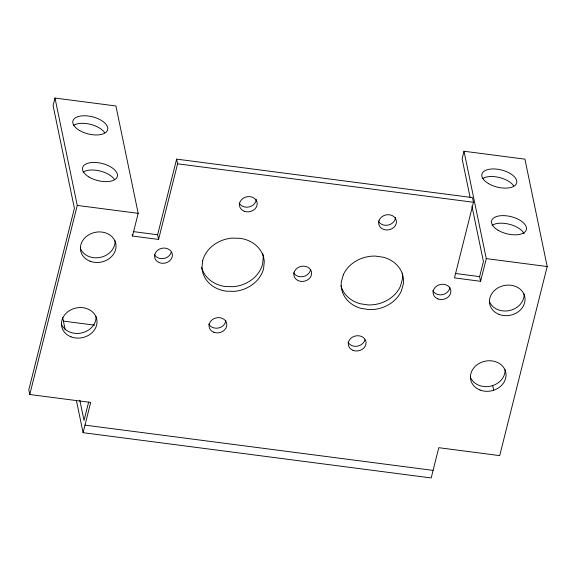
<?xml version="1.0" encoding="UTF-8"?>
<svg xmlns="http://www.w3.org/2000/svg" width="576" height="576" viewBox="0 0 576 576"><rect width="100%" height="100%" fill="white"/><g stroke="black" fill="none" stroke-linecap="round" stroke-linejoin="round"><path stroke-width="0.86" d="M171.194 252.151L171.151 252.425A8.957 7.589 -11.7 0 1 163.786 258.502A8.957 7.589 -11.7 0 1 154.858 255.348M395.482 217.454L395.093 219.434A8.957 7.589 -11.7 0 1 386.251 225.317L383.962 225.115A8.957 7.589 -11.7 0 1 378.706 221.688M464.011 151.236L486.281 258.61L480.586 281.304L454.478 277.906L473.472 202.277L472.507 197.604L176.616 159.127L177.588 163.8L158.587 239.429L132.48 236.038L138.182 213.343L115.913 105.97L54.994 98.05L53.093 105.61L74.398 208.318L28.8 389.844L29.765 394.51L90.684 402.43L83.088 432.684L431.186 477.95L438.79 447.696L499.702 455.623L547.2 266.537L524.93 159.156L464.011 151.236L462.11 158.803L470.124 197.424M29.765 394.51L77.263 205.423L54.994 98.05M88.625 402.127L84.017 420.451L79.819 400.212M158.587 239.429L157.622 234.763L176.616 159.127M480.586 281.304L479.614 276.631L483.415 261.511L471.946 206.201M310.622 269.395L310.09 271.368A8.957 7.589 -11.7 0 1 300.859 276.768L298.598 276.444A8.957 7.589 -11.7 0 1 293.638 272.714M177.588 163.8L473.472 202.277M77.263 205.423L138.182 213.343M486.281 258.61L547.2 266.537M133.25 231.595L157.622 234.763M455.249 273.463L479.614 276.631M63.41 321.106L94.572 325.152M84.989 425.124L433.087 470.39M492.689 385.589L493.654 390.254M132.156 234.482L132.48 236.038M62.662 317.477L65.218 329.796M76.37 400.298L83.088 432.684M115.049 240.804A17.921 15.17 -11.7 0 1 100.404 257.378A17.921 15.17 -11.7 0 1 80.28 248.134M96.055 316.44A17.921 15.17 -11.7 0 1 81.41 333.007A17.921 15.17 -11.7 0 1 61.286 323.77M262.858 253.757A31.363 26.554 -11.7 0 1 263.297 257.206L262.562 264.19A31.363 26.554 -11.7 0 1 233.424 286.69L225.317 286.524A31.363 26.554 -11.7 0 1 201.622 267.242M256.241 199.368A8.957 7.589 -11.7 0 1 248.918 206.986A8.957 7.589 -11.7 0 1 239.126 202.975M225.842 320.378A8.957 7.589 -11.7 0 1 218.52 328.003A8.957 7.589 -11.7 0 1 208.728 323.993M402.322 273.132A31.363 26.554 -11.7 0 1 402.386 279.238L400.478 286.128A31.363 26.554 -11.7 0 1 368.086 304.927L360.173 303.739A31.363 26.554 -11.7 0 1 340.963 285.768M364.889 339.818A8.957 7.589 -11.7 0 1 356.99 346.241A8.957 7.589 -11.7 0 1 347.969 342.101M449.906 287.035A8.957 7.589 -11.7 0 1 442.577 294.653A8.957 7.589 -11.7 0 1 432.785 290.642M524.066 293.99A17.921 15.17 -11.7 0 1 509.422 310.565A17.921 15.17 -11.7 0 1 489.298 301.327M505.073 369.626A17.921 15.17 -11.7 0 1 490.428 386.201A17.921 15.17 -11.7 0 1 470.304 376.956M492.106 225.31A17.921 8.827 14.1 0 1 509.731 224.359A17.921 8.827 14.1 0 1 524.095 233.813M482.422 178.625A17.921 8.827 14.1 0 1 498.91 177.386A17.921 8.827 14.1 0 1 513.72 185.875M83.088 172.123A17.921 8.827 14.1 0 1 99.569 170.885A17.921 8.827 14.1 0 1 114.386 179.374M73.404 125.438A17.921 8.827 14.1 0 1 89.892 124.2A17.921 8.827 14.1 0 1 104.702 132.682M202.694 260.626L201.96 267.61A31.363 26.554 -11.7 0 0 226.282 291.19L234.389 291.355A31.363 26.554 -11.7 0 0 263.534 268.862L264.262 261.878A31.363 26.554 -11.7 0 0 239.94 238.298L231.833 238.133A31.363 26.554 -11.7 0 0 202.694 260.626M154.865 254.29L154.584 256.284A8.957 7.589 -11.7 0 0 162.425 263.326A8.957 7.589 -11.7 0 0 172.123 257.09L172.397 255.096A8.957 7.589 -11.7 0 0 164.556 248.054A8.957 7.589 -11.7 0 0 154.865 254.29M379.037 220.579L378.648 222.566A8.957 7.589 -11.7 0 0 384.926 229.781L387.216 229.99A8.957 7.589 -11.7 0 0 396.065 224.107L396.454 222.12A8.957 7.589 -11.7 0 0 390.175 214.898L387.886 214.697A8.957 7.589 -11.7 0 0 379.037 220.579M294.408 271.555L293.868 273.528A8.957 7.589 -11.7 0 0 299.563 281.11L301.831 281.441A8.957 7.589 -11.7 0 0 311.062 276.034L311.594 274.068A8.957 7.589 -11.7 0 0 305.899 266.486L303.638 266.155A8.957 7.589 -11.7 0 0 294.408 271.555M343.26 274.903L341.352 281.794A31.363 26.554 -11.7 0 0 361.145 308.412L369.05 309.593A31.363 26.554 -11.7 0 0 401.443 290.794L403.351 283.91A31.363 26.554 -11.7 0 0 383.566 257.292L375.653 256.104A31.363 26.554 -11.7 0 0 343.26 274.903M244.224 211.248A8.957 7.589 -11.7 0 0 257.206 203.371A8.957 7.589 -11.7 0 0 243.504 198.086A8.957 7.589 -11.7 0 0 244.224 211.248M71.05 336.859A17.921 15.17 -11.7 0 0 97.02 321.106A17.921 15.17 -11.7 0 0 69.602 310.543A17.921 15.17 -11.7 0 0 71.05 336.859M90.05 261.23A17.921 15.17 -11.7 0 0 116.021 245.477A17.921 15.17 -11.7 0 0 88.603 234.907A17.921 15.17 -11.7 0 0 90.05 261.23M213.826 332.266A8.957 7.589 -11.7 0 0 226.814 324.389A8.957 7.589 -11.7 0 0 213.106 319.104A8.957 7.589 -11.7 0 0 213.826 332.266M437.882 298.915A8.957 7.589 -11.7 0 0 450.871 291.038A8.957 7.589 -11.7 0 0 437.162 285.754A8.957 7.589 -11.7 0 0 437.882 298.915M353.066 350.366A8.957 7.589 -11.7 0 0 366.055 342.49A8.957 7.589 -11.7 0 0 352.346 337.212A8.957 7.589 -11.7 0 0 353.066 350.366M480.067 390.053A17.921 15.17 -11.7 0 0 506.038 374.299A17.921 15.17 -11.7 0 0 478.627 363.73A17.921 15.17 -11.7 0 0 480.067 390.053M499.068 314.417A17.921 15.17 -11.7 0 0 525.038 298.663A17.921 15.17 -11.7 0 0 497.621 288.094A17.921 15.17 -11.7 0 0 499.068 314.417M498.06 230.227A17.921 8.827 14.1 0 0 526.306 229.831A17.921 8.827 14.1 0 0 502.618 215.618A17.921 8.827 14.1 0 0 498.06 230.227M488.376 183.542A17.921 8.827 14.1 0 0 516.622 183.146A17.921 8.827 14.1 0 0 492.934 168.934A17.921 8.827 14.1 0 0 488.376 183.542M89.035 177.041A17.921 8.827 14.1 0 0 117.288 176.638A17.921 8.827 14.1 0 0 93.6 162.432A17.921 8.827 14.1 0 0 89.035 177.041M79.351 130.356A17.921 8.827 14.1 0 0 107.604 129.953A17.921 8.827 14.1 0 0 83.916 115.747A17.921 8.827 14.1 0 0 79.351 130.356"/></g></svg>
